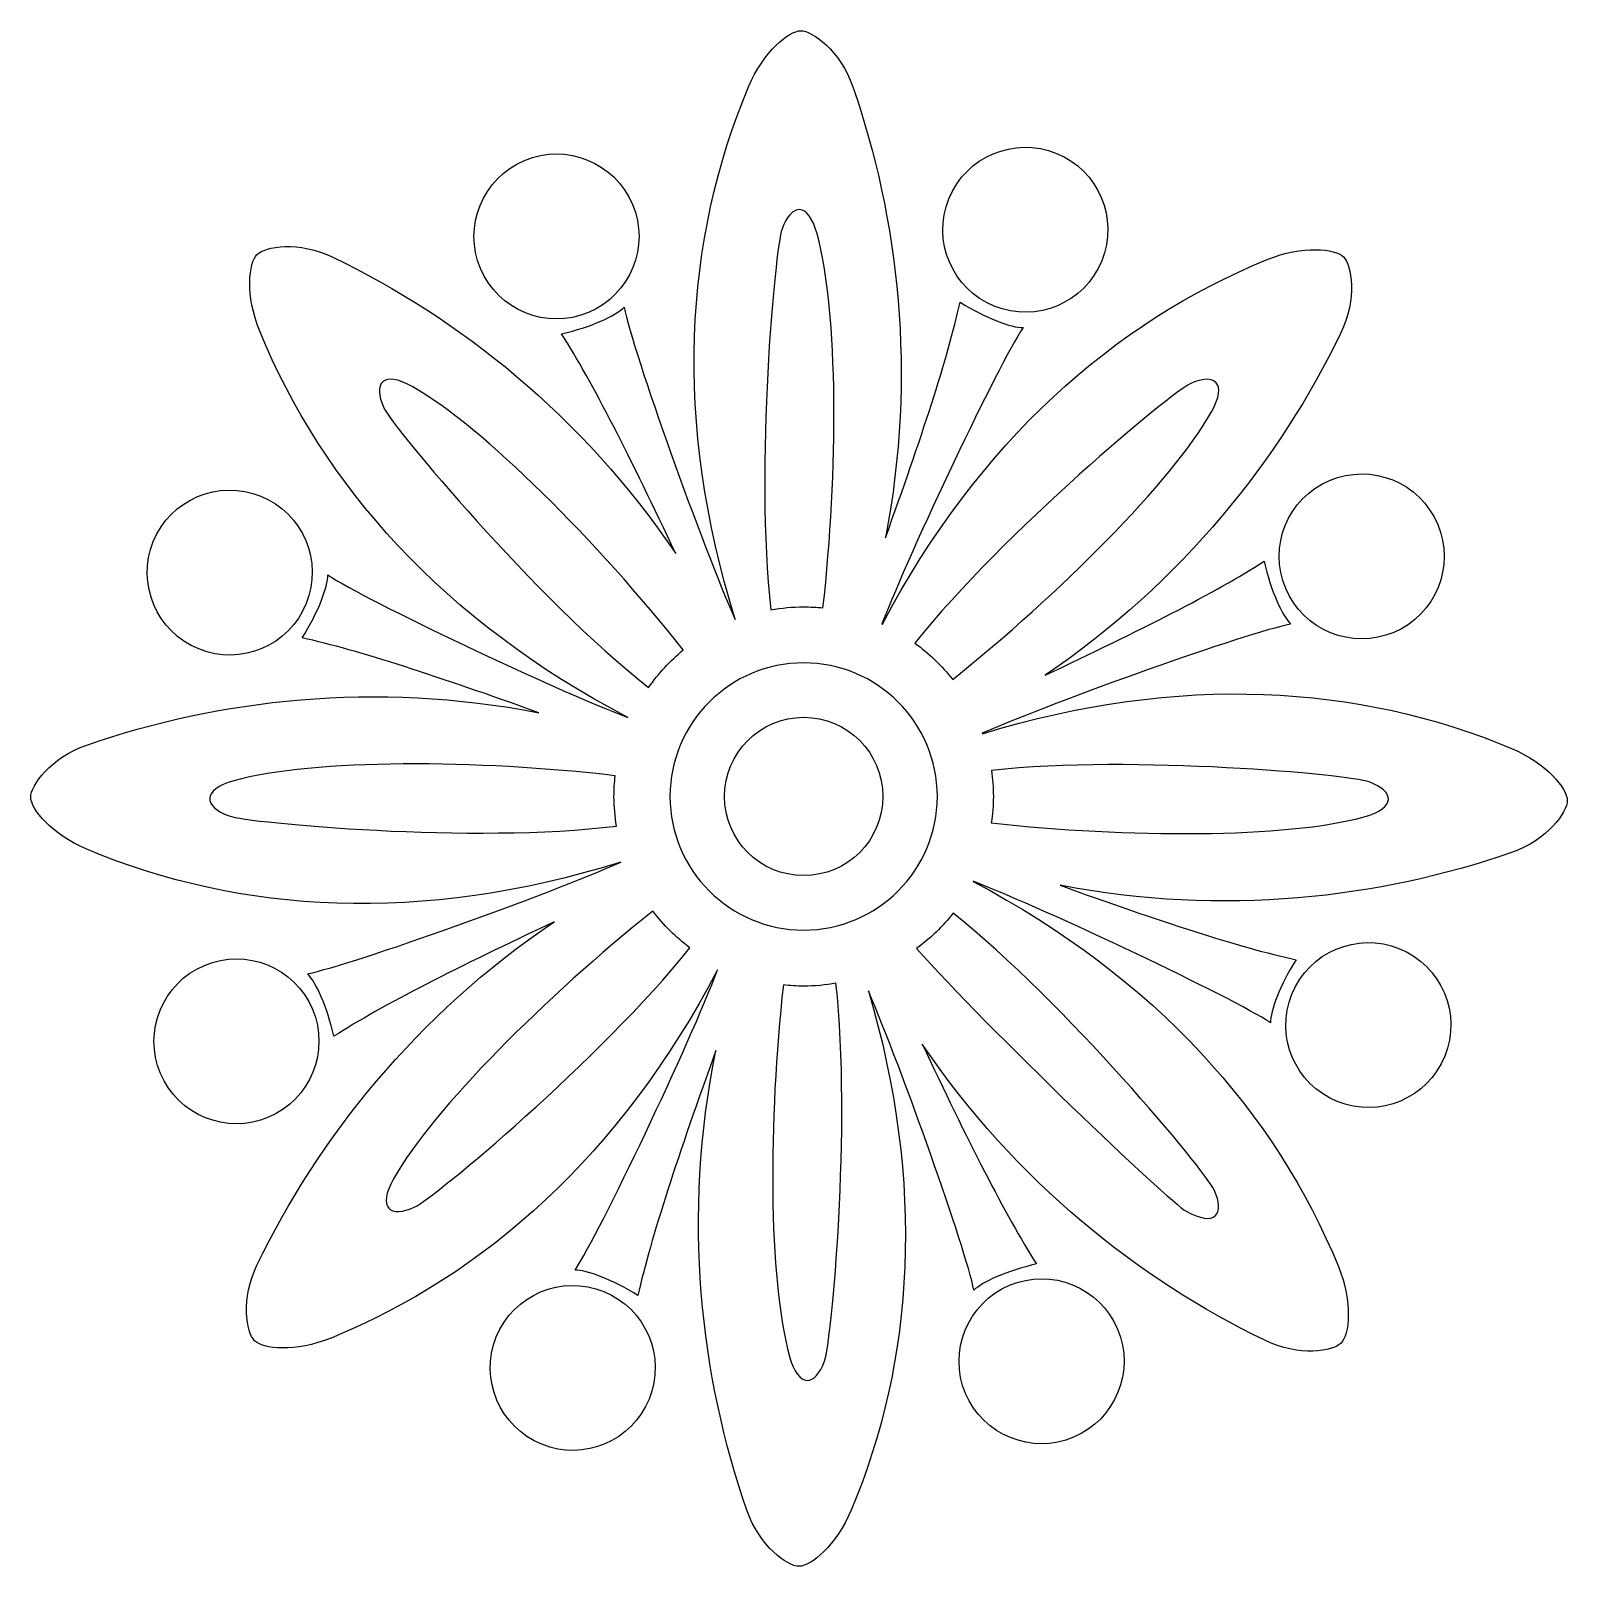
# Model space of a CAD drawing. Header units: centimetres. Extents: x -9.3 to 9.3, y -9.3 to 9.3.
import ezdxf

# ---------------------------------------------------------------- set-up
doc = ezdxf.new("R2010")
doc.units = ezdxf.units.CM
doc.header["$MEASUREMENT"] = 0
doc.layers.add('Camada 1', color=7, linetype='Continuous')

msp = doc.modelspace()

# ---------------------------------------------------------------- linework, layer by layer
at = {"layer": 'Camada 1'}
for points, knots in [([(8.62896, 0.60784), (6.78339, 1.38251), (4.60748, 1.51565), (2.22271, 0.78508), (2.22271, 0.78508), (2.22271, 0.78675), (2.22104, 0.78839), (2.2202, 0.79005), (2.2202, 0.79005), (3.12552, 1.1878), (5.42708, 2.00824), (5.95546, 2.11307), (5.95546, 2.11307), (5.85476, 2.21459), (5.71498, 2.51331), (5.63595, 2.87444), (5.63595, 2.87444), (5.05014, 2.49749), (4.12401, 2.03153), (2.9799, 1.49318), (2.9799, 1.49318), (4.64826, 2.62232), (5.82814, 4.12092), (6.56119, 5.63531), (6.56119, 5.63531), (6.76587, 6.05634), (6.69515, 6.46158), (6.59532, 6.56392), (6.59532, 6.56392), (6.49547, 6.66295), (6.10105, 6.70621), (5.67002, 6.52982), (5.67002, 6.52982), (3.8128, 5.77179), (2.17694, 4.32312), (1.00949, 2.11308), (1.00949, 2.11308), (1.00698, 2.11308), (1.00534, 2.11475), (1.00449, 2.11557), (1.00449, 2.11557), (1.35813, 3.0292), (2.41321, 5.25422), (2.71444, 5.7052), (2.71444, 5.7052), (2.57133, 5.7052), (2.26094, 5.81754), (1.95141, 6.01556), (1.95141, 6.01556), (1.80166, 5.33574), (1.4763, 4.35054), (1.04693, 3.15817), (1.04693, 3.15817), (1.42968, 5.1377), (1.20502, 7.03154), (0.65252, 8.62417), (0.65252, 8.62417), (0.49861, 9.06519), (0.16163, 9.30316), (0.02098, 9.30316), (0.02098, 9.30316), (-0.12129, 9.30316), (-0.42918, 9.05353), (-0.61098, 8.62419), (-0.61098, 8.62419), (-1.39147, 6.76613), (-1.52128, 4.57191), (-0.77198, 2.16801), (-0.77198, 2.16801), (-1.16139, 3.03672), (-2.01012, 5.41233), (-2.11789, 5.95235), (-2.11789, 5.95235), (-2.21732, 5.8525), (-2.5177, 5.7102), (-2.87674, 5.63117), (-2.87674, 5.63117), (-2.50148, 5.04372), (-2.03425, 4.11677), (-1.493, 2.96766), (-1.493, 2.96766), (-2.62256, 4.64014), (-4.12031, 5.82339), (-5.64013, 6.55729), (-5.64013, 6.55729), (-6.05992, 6.75948), (-6.46682, 6.68958), (-6.56583, 6.59142), (-6.56583, 6.59142), (-6.66611, 6.49072), (-6.70894, 6.09633), (-6.53255, 5.66448), (-6.53255, 5.66448), (-5.76952, 3.79644), (-4.30714, 2.15388), (-2.07422, 0.98231), (-2.07422, 0.98231), (-2.95875, 1.31849), (-5.2503, 2.40352), (-5.70795, 2.7089), (-5.70795, 2.7089), (-5.70795, 2.56745), (-5.82111, 2.25792), (-6.01915, 1.94671), (-6.01915, 1.94671), (-5.33727, 1.79693), (-4.34915, 1.4699), (-3.15302, 1.03972), (-3.15302, 1.03972), (-5.13589, 1.42498), (-7.03348, 1.20199), (-8.62818, 0.64697), (-8.62818, 0.64697), (-9.06791, 0.49301), (-9.3063, 0.15768), (-9.3063, 0.01539), (-9.3063, 0.01539), (-9.3063, -0.12442), (-9.05751, -0.43477), (-8.62815, -0.6145), (-8.62815, -0.6145), (-6.76675, -1.39751), (-4.56923, -1.52398), (-2.15991, -0.77092), (-2.15991, -0.77092), (-3.02071, -1.15785), (-5.41339, -2.01491), (-5.95464, -2.12305), (-5.95464, -2.12305), (-5.85436, -2.22208), (-5.71501, -2.52162), (-5.63513, -2.88108), (-5.63513, -2.88108), (-5.04725, -2.50497), (-4.11822, -2.0365), (-2.96705, -1.49482), (-2.96705, -1.49482), (-4.64162, -2.62396), (-5.82526, -4.12504), (-6.56165, -5.64444), (-6.56165, -5.64444), (-6.76427, -6.06296), (-6.69521, -6.47071), (-6.59536, -6.56971), (-6.59536, -6.56971), (-6.49426, -6.67041), (-6.10027, -6.71367), (-5.668, -6.53727), (-5.668, -6.53727), (-3.79996, -5.77339), (-2.15658, -4.31059), (-0.98543, -2.0756), (-0.98543, -2.0756), (-1.32116, -2.9601), (-2.40622, -5.25417), (-2.71327, -5.71349), (-2.71327, -5.71349), (-2.571, -5.71349), (-2.2602, -5.82581), (-1.95026, -6.02385), (-1.95026, -6.02385), (-1.79633, -5.32239), (-1.45432, -4.29474), (-1.00625, -3.05411), (-1.00625, -3.05411), (-1.41646, -5.07108), (-1.19471, -7.00405), (-0.63057, -8.62327), (-0.63057, -8.62327), (-0.47788, -9.06428), (-0.1413, -9.30309), (0.00099, -9.30309), (0.00099, -9.30309), (0.14244, -9.30309), (0.45158, -9.05346), (0.6317, -8.62327), (0.6317, -8.62327), (1.39473, -6.80849), (1.53287, -4.67002), (0.84056, -2.32936), (0.84056, -2.32936), (1.25162, -3.29625), (2.01714, -5.4497), (2.11866, -5.95809), (2.11866, -5.95809), (2.21851, -5.8599), (2.51808, -5.7201), (2.87754, -5.64022), (2.87754, -5.64022), (2.50143, -5.05195), (2.03378, -4.12498), (1.49295, -2.97587), (1.49295, -2.97587), (2.62293, -4.64671), (4.12235, -5.82993), (5.6409, -6.56468), (5.6409, -6.56468), (6.06029, -6.76854), (6.46717, -6.69864), (6.56702, -6.59963), (6.56702, -6.59963), (6.66685, -6.49811), (6.71013, -6.10454), (6.53374, -5.67269), (6.53374, -5.67269), (5.77486, -3.81214), (4.32286, -2.17625), (2.10869, -1.00552), (2.10869, -1.00552), (2.10869, -1.00552), (2.10869, -1.00385), (2.10869, -1.00301), (2.10869, -1.00301), (3.0165, -1.35332), (5.25731, -2.41589), (5.70996, -2.71629), (5.70996, -2.71629), (5.70996, -2.57648), (5.82228, -2.26446), (6.02116, -1.95408), (6.02116, -1.95408), (5.33885, -1.80597), (4.35532, -1.48061), (3.1621, -1.05209), (3.1621, -1.05209), (5.14248, -1.43317), (7.03713, -1.20936), (8.62892, -0.65519), (8.62892, -0.65519), (9.06911, -0.50208), (9.30625, -0.16592), (9.30625, -0.02445), (9.30625, -0.02445), (9.3063, 0.11691), (9.05915, 0.42726), (8.62896, 0.60784)], [0, 0, 0, 0, 0.01666667, 0.01666667, 0.01666667, 0.01666667, 0.03333333, 0.03333333, 0.03333333, 0.03333333, 0.05, 0.05, 0.05, 0.05, 0.06666667, 0.06666667, 0.06666667, 0.06666667, 0.08333333, 0.08333333, 0.08333333, 0.08333333, 0.1, 0.1, 0.1, 0.1, 0.11666667, 0.11666667, 0.11666667, 0.11666667, 0.13333333, 0.13333333, 0.13333333, 0.13333333, 0.15, 0.15, 0.15, 0.15, 0.16666667, 0.16666667, 0.16666667, 0.16666667, 0.18333333, 0.18333333, 0.18333333, 0.18333333, 0.2, 0.2, 0.2, 0.2, 0.21666667, 0.21666667, 0.21666667, 0.21666667, 0.23333333, 0.23333333, 0.23333333, 0.23333333, 0.25, 0.25, 0.25, 0.25, 0.26666667, 0.26666667, 0.26666667, 0.26666667, 0.28333333, 0.28333333, 0.28333333, 0.28333333, 0.3, 0.3, 0.3, 0.3, 0.31666667, 0.31666667, 0.31666667, 0.31666667, 0.33333333, 0.33333333, 0.33333333, 0.33333333, 0.35, 0.35, 0.35, 0.35, 0.36666667, 0.36666667, 0.36666667, 0.36666667, 0.38333333, 0.38333333, 0.38333333, 0.38333333, 0.4, 0.4, 0.4, 0.4, 0.41666667, 0.41666667, 0.41666667, 0.41666667, 0.43333333, 0.43333333, 0.43333333, 0.43333333, 0.45, 0.45, 0.45, 0.45, 0.46666667, 0.46666667, 0.46666667, 0.46666667, 0.48333333, 0.48333333, 0.48333333, 0.48333333, 0.5, 0.5, 0.5, 0.5, 0.51666667, 0.51666667, 0.51666667, 0.51666667, 0.53333333, 0.53333333, 0.53333333, 0.53333333, 0.55, 0.55, 0.55, 0.55, 0.56666667, 0.56666667, 0.56666667, 0.56666667, 0.58333333, 0.58333333, 0.58333333, 0.58333333, 0.6, 0.6, 0.6, 0.6, 0.61666667, 0.61666667, 0.61666667, 0.61666667, 0.63333333, 0.63333333, 0.63333333, 0.63333333, 0.65, 0.65, 0.65, 0.65, 0.66666667, 0.66666667, 0.66666667, 0.66666667, 0.68333333, 0.68333333, 0.68333333, 0.68333333, 0.7, 0.7, 0.7, 0.7, 0.71666667, 0.71666667, 0.71666667, 0.71666667, 0.73333333, 0.73333333, 0.73333333, 0.73333333, 0.75, 0.75, 0.75, 0.75, 0.76666667, 0.76666667, 0.76666667, 0.76666667, 0.78333333, 0.78333333, 0.78333333, 0.78333333, 0.8, 0.8, 0.8, 0.8, 0.81666667, 0.81666667, 0.81666667, 0.81666667, 0.83333333, 0.83333333, 0.83333333, 0.83333333, 0.85, 0.85, 0.85, 0.85, 0.86666667, 0.86666667, 0.86666667, 0.86666667, 0.88333333, 0.88333333, 0.88333333, 0.88333333, 0.9, 0.9, 0.9, 0.9, 0.91666667, 0.91666667, 0.91666667, 0.91666667, 0.93333333, 0.93333333, 0.93333333, 0.93333333, 0.95, 0.95, 0.95, 0.95, 0.96666667, 0.96666667, 0.96666667, 0.96666667, 1, 1, 1, 1]), ([(2.36582, 5.96565), (2.87755, 5.75763), (3.46, 6.00476), (3.66805, 6.51567), (3.66805, 6.51567), (3.8744, 7.02825), (3.6281, 7.6107), (3.11885, 7.81705), (3.11885, 7.81705), (2.6063, 8.02507), (2.02382, 7.78043), (1.8158, 7.26788), (1.8158, 7.26788), (1.60779, 6.75612), (1.85494, 6.17367), (2.36582, 5.96565)], [0, 0, 0, 0, 0.2, 0.2, 0.2, 0.2, 0.4, 0.4, 0.4, 0.4, 0.6, 0.6, 0.6, 0.6, 1, 1, 1, 1]), ([(-2.54849, 5.88993), (-2.04049, 6.10379), (-1.80252, 6.69125), (-2.01678, 7.1988), (-2.01678, 7.1988), (-2.23064, 7.70804), (-2.81725, 7.94601), (-3.32649, 7.73133), (-3.32649, 7.73133), (-3.83407, 7.51665), (-4.07285, 6.93004), (-3.8582, 6.42246), (-3.8582, 6.42246), (-3.64434, 5.91324), (-3.05647, 5.67443), (-2.54849, 5.88993)], [0, 0, 0, 0, 0.2, 0.2, 0.2, 0.2, 0.4, 0.4, 0.4, 0.4, 0.6, 0.6, 0.6, 0.6, 1, 1, 1, 1]), ([(-0.20574, 6.90093), (-0.09215, 7.21213), (0.10962, 7.23378), (0.21905, 6.8427), (0.21905, 6.8427), (0.48115, 5.89663), (0.47493, 3.94287), (0.29062, 2.31031), (0.29062, 2.31031), (0.21405, 2.3178), (0.13584, 2.32195), (0.05596, 2.32195), (0.05596, 2.32195), (-0.07842, 2.32195), (-0.21114, 2.30946), (-0.34012, 2.28618), (-0.34012, 2.28618), (-0.53734, 4.01692), (-0.29104, 6.66712), (-0.20574, 6.90093)], [0, 0, 0, 0, 0.16666667, 0.16666667, 0.16666667, 0.16666667, 0.33333333, 0.33333333, 0.33333333, 0.33333333, 0.5, 0.5, 0.5, 0.5, 0.66666667, 0.66666667, 0.66666667, 0.66666667, 1, 1, 1, 1]), ([(-5.02812, 4.73248), (-5.1675, 5.03204), (-5.03936, 5.1918), (-4.68739, 4.99209), (-4.68739, 4.99209), (-3.82244, 4.50449), (-2.42827, 3.09577), (-1.40148, 1.80021), (-1.40148, 1.80021), (-1.56081, 1.66792), (-1.70228, 1.51565), (-1.82251, 1.34423), (-1.82251, 1.34423), (-3.19127, 2.4218), (-4.92077, 4.50452), (-5.02812, 4.73248)], [0, 0, 0, 0, 0.2, 0.2, 0.2, 0.2, 0.4, 0.4, 0.4, 0.4, 0.6, 0.6, 0.6, 0.6, 1, 1, 1, 1]), ([(1.86158, 1.44242), (1.72929, 1.61051), (1.57451, 1.75944), (1.40229, 1.88343), (1.40229, 1.88343), (2.49314, 3.24307), (4.51178, 4.91889), (4.73646, 5.02372), (4.73646, 5.02372), (5.03602, 5.1635), (5.19578, 5.03621), (4.9961, 4.68423), (4.9961, 4.68423), (4.51511, 3.83385), (3.14134, 2.46672), (1.86158, 1.44242)], [0, 0, 0, 0, 0.2, 0.2, 0.2, 0.2, 0.4, 0.4, 0.4, 0.4, 0.6, 0.6, 0.6, 0.6, 1, 1, 1, 1]), ([(5.89555, 2.54493), (6.10941, 2.03735), (6.6952, 1.79854), (7.20444, 2.01322), (7.20444, 2.01322), (7.71202, 2.2279), (7.94998, 2.81369), (7.73697, 3.32209), (7.73697, 3.32209), (7.52062, 3.83051), (6.93486, 4.0693), (6.42726, 3.85295), (6.42726, 3.85295), (5.91801, 3.63915), (5.68005, 3.05418), (5.89555, 2.54493)], [0, 0, 0, 0, 0.2, 0.2, 0.2, 0.2, 0.4, 0.4, 0.4, 0.4, 0.6, 0.6, 0.6, 0.6, 1, 1, 1, 1]), ([(-7.27101, 1.81188), (-6.7601, 1.60302), (-6.17765, 1.85014), (-5.97005, 2.3619), (-5.97005, 2.3619), (-5.76203, 2.87196), (-6.00749, 3.45608), (-6.51964, 3.66331), (-6.51964, 3.66331), (-7.03013, 3.87051), (-7.61425, 3.62584), (-7.82187, 3.11329), (-7.82187, 3.11329), (-8.02944, 2.60235), (-7.78232, 2.01823), (-7.27101, 1.81188)], [0, 0, 0, 0, 0.2, 0.2, 0.2, 0.2, 0.4, 0.4, 0.4, 0.4, 0.6, 0.6, 0.6, 0.6, 1, 1, 1, 1]), ([(0.05596, -1.59471), (-0.83727, -1.59389), (-1.56078, -0.86912), (-1.56329, 0.02454), (-1.56329, 0.02454), (-1.5608, 0.9182), (-0.8373, 1.64379), (0.05596, 1.64379), (0.05596, 1.64379), (0.95128, 1.64379), (1.67436, 0.91822), (1.67603, 0.02454), (1.67603, 0.02454), (1.67436, -0.86912), (0.95128, -1.59386), (0.05596, -1.59471)], [0, 0, 0, 0, 0.2, 0.2, 0.2, 0.2, 0.4, 0.4, 0.4, 0.4, 0.6, 0.6, 0.6, 0.6, 1, 1, 1, 1]), ([(0.05596, 0.98395), (-0.47323, 0.98395), (-0.90178, 0.55458), (-0.90178, 0.02454), (-0.90178, 0.02454), (-0.90178, -0.5055), (-0.47326, -0.93402), (0.05596, -0.93402), (0.05596, -0.93402), (0.58767, -0.93402), (1.01537, -0.5055), (1.01537, 0.02454), (1.01537, 0.02454), (1.01534, 0.55458), (0.58764, 0.98395), (0.05596, 0.98395)], [0, 0, 0, 0, 0.2, 0.2, 0.2, 0.2, 0.4, 0.4, 0.4, 0.4, 0.6, 0.6, 0.6, 0.6, 1, 1, 1, 1]), ([(-6.90322, -0.21094), (-7.21358, -0.09693), (-7.23773, 0.10526), (-6.84705, 0.21425), (-6.84705, 0.21425), (-5.88307, 0.48217), (-3.87692, 0.47055), (-2.22605, 0.27582), (-2.22605, 0.27582), (-2.23602, 0.19261), (-2.24103, 0.10858), (-2.24103, 0.02452), (-2.24103, 0.02452), (-2.24103, -0.0978), (-2.22939, -0.21681), (-2.21023, -0.3341), (-2.21023, -0.3341), (-3.93851, -0.54961), (-6.66525, -0.29664), (-6.90322, -0.21094)], [0, 0, 0, 0, 0.16666667, 0.16666667, 0.16666667, 0.16666667, 0.33333333, 0.33333333, 0.33333333, 0.33333333, 0.5, 0.5, 0.5, 0.5, 0.66666667, 0.66666667, 0.66666667, 0.66666667, 1, 1, 1, 1]), ([(6.84662, -0.22176), (5.90304, -0.48386), (3.95927, -0.47719), (2.32838, -0.29582), (2.32838, -0.29582), (2.34418, -0.19097), (2.35418, -0.08447), (2.35418, 0.02454), (2.35418, 0.02454), (2.35418, 0.13188), (2.34418, 0.23756), (2.33005, 0.34074), (2.33005, 0.34074), (4.06246, 0.52796), (6.67104, 0.28748), (6.90485, 0.20178), (6.90485, 0.20178), (7.21439, 0.0886), (7.23937, -0.11357), (6.84662, -0.22176)], [0, 0, 0, 0, 0.16666667, 0.16666667, 0.16666667, 0.16666667, 0.33333333, 0.33333333, 0.33333333, 0.33333333, 0.5, 0.5, 0.5, 0.5, 0.66666667, 0.66666667, 0.66666667, 0.66666667, 1, 1, 1, 1]), ([(-4.65241, -4.94968), (-4.95197, -5.08864), (-5.11173, -4.96132), (-4.91202, -4.6085), (-4.91202, -4.6085), (-4.42942, -3.75562), (-3.05314, -2.38764), (-1.77007, -1.36336), (-1.77007, -1.36336), (-1.64151, -1.53394), (-1.49173, -1.68123), (-1.32115, -1.81021), (-1.32115, -1.81021), (-2.41162, -3.16985), (-4.42735, -4.844), (-4.65241, -4.94968)], [0, 0, 0, 0, 0.2, 0.2, 0.2, 0.2, 0.4, 0.4, 0.4, 0.4, 0.6, 0.6, 0.6, 0.6, 1, 1, 1, 1]), ([(5.02769, -4.74), (5.16747, -5.03956), (5.041, -5.1985), (4.6882, -4.99879), (4.6882, -4.99879), (4.48182, -4.88396), (2.26515, -2.76962), (1.42472, -1.81773), (1.42472, -1.81773), (1.59114, -1.69541), (1.74008, -1.55145), (1.86657, -1.38834), (1.86657, -1.38834), (3.22871, -2.47506), (4.92284, -4.51367), (5.02769, -4.74)], [0, 0, 0, 0, 0.2, 0.2, 0.2, 0.2, 0.4, 0.4, 0.4, 0.4, 0.6, 0.6, 0.6, 0.6, 1, 1, 1, 1]), ([(7.27265, -1.82019), (6.76089, -1.61133), (6.17929, -1.85848), (5.97042, -2.36939), (5.97042, -2.36939), (5.76322, -2.88112), (6.00868, -3.46357), (6.52041, -3.67077), (6.52041, -3.67077), (7.03217, -3.87879), (7.61459, -3.63166), (7.82182, -3.12078), (7.82182, -3.12078), (8.03069, -2.60986), (7.78523, -2.0282), (7.27265, -1.82019)], [0, 0, 0, 0, 0.2, 0.2, 0.2, 0.2, 0.4, 0.4, 0.4, 0.4, 0.6, 0.6, 0.6, 0.6, 1, 1, 1, 1]), ([(-5.89349, -2.55327), (-6.10902, -2.04485), (-6.6952, -1.80606), (-7.20236, -2.02156), (-7.20236, -2.02156), (-7.71118, -2.2354), (-7.94917, -2.82118), (-7.73449, -3.33043), (-7.73449, -3.33043), (-7.52023, -3.83885), (-6.93444, -4.07764), (-6.42602, -3.86129), (-6.42602, -3.86129), (-5.91719, -3.6483), (-5.67963, -3.06003), (-5.89349, -2.55327)], [0, 0, 0, 0, 0.2, 0.2, 0.2, 0.2, 0.4, 0.4, 0.4, 0.4, 0.6, 0.6, 0.6, 0.6, 1, 1, 1, 1]), ([(0.30972, -6.8169), (0.1974, -7.12644), (-0.00646, -7.1489), (-0.11465, -6.76031), (-0.11465, -6.76031), (-0.3755, -5.81924), (-0.3705, -3.88627), (-0.18953, -2.25956), (-0.18953, -2.25956), (-0.10841, -2.26787), (-0.02686, -2.27369), (0.05592, -2.27369), (0.05592, -2.27369), (0.18988, -2.27369), (0.32095, -2.25956), (0.44785, -2.23792), (0.44785, -2.23792), (0.63757, -3.9695), (0.39545, -6.58308), (0.30972, -6.8169)], [0, 0, 0, 0, 0.16666667, 0.16666667, 0.16666667, 0.16666667, 0.33333333, 0.33333333, 0.33333333, 0.33333333, 0.5, 0.5, 0.5, 0.5, 0.66666667, 0.66666667, 0.66666667, 0.66666667, 1, 1, 1, 1]), ([(-2.365, -5.97483), (-2.87549, -5.76681), (-3.45879, -6.01145), (-3.6668, -6.52482), (-3.6668, -6.52482), (-3.87318, -7.03576), (-3.62854, -7.61654), (-3.11678, -7.82538), (-3.11678, -7.82538), (-2.60587, -8.03258), (-2.02342, -7.78712), (-1.8154, -7.27621), (-1.8154, -7.27621), (-1.60822, -6.7653), (-1.85412, -6.18203), (-2.365, -5.97483)], [0, 0, 0, 0, 0.2, 0.2, 0.2, 0.2, 0.4, 0.4, 0.4, 0.4, 0.6, 0.6, 0.6, 0.6, 1, 1, 1, 1]), ([(2.54804, -5.89826), (2.04046, -6.1121), (1.80334, -6.70037), (2.01718, -7.20797), (2.01718, -7.20797), (2.23271, -7.71637), (2.81932, -7.95351), (3.32689, -7.73968), (3.32689, -7.73968), (3.83531, -7.525), (4.07328, -6.93839), (3.8586, -6.42997), (3.8586, -6.42997), (3.64474, -5.92075), (3.05811, -5.68358), (2.54804, -5.89826)], [0, 0, 0, 0, 0.2, 0.2, 0.2, 0.2, 0.4, 0.4, 0.4, 0.4, 0.6, 0.6, 0.6, 0.6, 1, 1, 1, 1])]:
    msp.add_open_spline(points, degree=3, knots=knots, dxfattribs=at)

doc.saveas('drawing.dxf')
